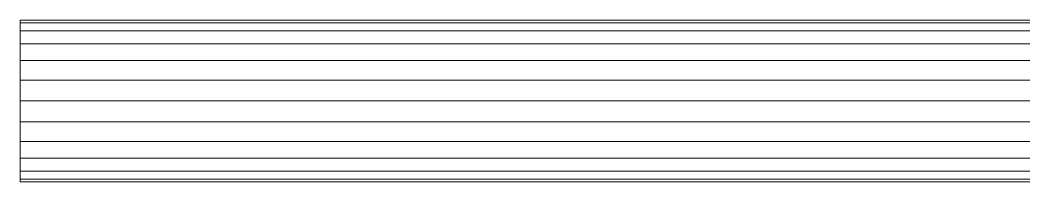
# Model space of a CAD drawing. Header units: inches. Extents: x -3326 to -59, y 8 to 1043.
# Drawn here: x -440.09 to -422.31, y 595.31 to 598.19 of the extents above; entities that cross this region are included whole.
import ezdxf

# ---------------------------------------------------------------- set-up
doc = ezdxf.new("R2010")
doc.units = ezdxf.units.IN
doc.header["$MEASUREMENT"] = 0
doc.layers.add('F-SPRN', color=10, linetype='Continuous', lineweight=9)

msp = doc.modelspace()

# ---------------------------------------------------------------- linework, layer by layer
at = {"layer": 'F-SPRN', "color": 1}
msp.add_line((-440.089, 596.75, 964), (-399.094, 596.75, 964), dxfattribs=at)
msp.add_line((-440.089, 596.75, 964), (-399.094, 596.75, 964), dxfattribs=at)

# ---------------------------------------------------------------- meshes
mesh = msp.add_polyface(dxfattribs=at)
corners = [(-440.089, 595.312, 964), (-440.089, 595.361, 964.372), (-440.089, 595.505, 964.719), (-440.089, 595.734, 965.016), (-440.089, 596.031, 965.245), (-440.089, 596.378, 965.389), (-440.089, 596.75, 965.437), (-440.089, 597.122, 965.389), (-440.089, 597.469, 965.245), (-440.089, 597.766, 965.016), (-440.089, 597.995, 964.719), (-440.089, 598.139, 964.372), (-440.089, 598.187, 964), (-440.089, 598.139, 963.628), (-440.089, 597.995, 963.281), (-440.089, 597.766, 962.984), (-440.089, 597.469, 962.755), (-440.089, 597.122, 962.611), (-440.089, 596.75, 962.562), (-440.089, 596.378, 962.611), (-440.089, 596.031, 962.755), (-440.089, 595.734, 962.984), (-440.089, 595.505, 963.281), (-440.089, 595.361, 963.628)]
mesh.append_faces([[corners[k] for k in face] for face in [(12, 10, 11)]], dxfattribs={"vtx0": -1, "color": 1})
mesh.append_faces([[corners[k] for k in face] for face in [(20, 0, 19), (5, 0, 4)]], dxfattribs={"vtx0": -1, "vtx1": -1, "color": 1})
mesh.append_faces([[corners[k] for k in face] for face in [(5, 17, 19, 0)]], dxfattribs={"vtx0": -1, "vtx1": -1, "vtx2": -1, "vtx3": -1, "color": 1})
mesh.append_faces([[corners[k] for k in face] for face in [(12, 17, 7, 8)]], dxfattribs={"vtx0": -1, "vtx1": -1, "vtx3": -1, "color": 1})
mesh.append_faces([[corners[k] for k in face] for face in [(21, 22, 20), (3, 4, 2), (15, 16, 14)]], dxfattribs={"vtx1": -1, "color": 1})
mesh.append_faces([[corners[k] for k in face] for face in [(16, 17, 12, 14)]], dxfattribs={"vtx1": -1, "vtx2": -1, "vtx3": -1, "color": 1})
mesh.append_faces([[corners[k] for k in face] for face in [(17, 18, 19), (12, 13, 14)]], dxfattribs={"vtx2": -1, "color": 1})
mesh.append_faces([[corners[k] for k in face] for face in [(22, 23, 0, 20), (0, 1, 2, 4), (5, 6, 7, 17), (8, 9, 10, 12)]], dxfattribs={"vtx2": -1, "vtx3": -1, "color": 1})
mesh = msp.add_polyface(dxfattribs=at)
corners = [(-440.089, 598.187, 964), (-440.089, 598.139, 964.372), (-440.089, 597.995, 964.719), (-440.089, 597.766, 965.016), (-440.089, 597.469, 965.245), (-440.089, 597.122, 965.389), (-440.089, 596.75, 965.437), (-399.094, 596.75, 965.437), (-399.094, 597.122, 965.389), (-399.094, 597.469, 965.245), (-399.094, 597.766, 965.016), (-399.094, 597.995, 964.719), (-399.094, 598.139, 964.372), (-399.094, 598.187, 964)]
mesh.append_faces([[corners[k] for k in face] for face in [(7, 8, 5, 6)]], dxfattribs={"vtx1": -1, "color": 1})
mesh.append_faces([[corners[k] for k in face] for face in [(8, 9, 4, 5), (3, 4, 9, 10), (11, 12, 1, 2), (2, 3, 10, 11)]], dxfattribs={"vtx1": -1, "vtx3": -1, "color": 1})
mesh.append_faces([[corners[k] for k in face] for face in [(12, 13, 0, 1)]], dxfattribs={"vtx3": -1, "color": 1})
mesh = msp.add_polyface(dxfattribs=at)
corners = [(-440.089, 596.75, 962.562), (-440.089, 597.122, 962.611), (-440.089, 597.469, 962.755), (-440.089, 597.766, 962.984), (-440.089, 597.995, 963.281), (-440.089, 598.139, 963.628), (-440.089, 598.187, 964), (-399.094, 598.187, 964), (-399.094, 598.139, 963.628), (-399.094, 597.995, 963.281), (-399.094, 597.766, 962.984), (-399.094, 597.469, 962.755), (-399.094, 597.122, 962.611), (-399.094, 596.75, 962.562)]
mesh.append_faces([[corners[k] for k in face] for face in [(7, 8, 5, 6)]], dxfattribs={"vtx1": -1, "color": 1})
mesh.append_faces([[corners[k] for k in face] for face in [(8, 9, 4, 5), (3, 4, 9, 10), (11, 12, 1, 2), (2, 3, 10, 11)]], dxfattribs={"vtx1": -1, "vtx3": -1, "color": 1})
mesh.append_faces([[corners[k] for k in face] for face in [(12, 13, 0, 1)]], dxfattribs={"vtx3": -1, "color": 1})
mesh = msp.add_polyface(dxfattribs=at)
corners = [(-440.089, 596.75, 965.437), (-440.089, 596.378, 965.389), (-440.089, 596.031, 965.245), (-440.089, 595.734, 965.016), (-440.089, 595.505, 964.719), (-440.089, 595.361, 964.372), (-440.089, 595.312, 964), (-399.094, 595.312, 964), (-399.094, 595.361, 964.372), (-399.094, 595.505, 964.719), (-399.094, 595.734, 965.016), (-399.094, 596.031, 965.245), (-399.094, 596.378, 965.389), (-399.094, 596.75, 965.437)]
mesh.append_faces([[corners[k] for k in face] for face in [(8, 9, 4, 5), (3, 4, 9, 10), (11, 12, 1, 2), (2, 3, 10, 11)]], dxfattribs={"vtx1": -1, "vtx3": -1, "color": 1})
mesh.append_faces([[corners[k] for k in face] for face in [(6, 7, 8, 5)]], dxfattribs={"vtx2": -1, "color": 1})
mesh.append_faces([[corners[k] for k in face] for face in [(12, 13, 0, 1)]], dxfattribs={"vtx3": -1, "color": 1})
mesh = msp.add_polyface(dxfattribs=at)
corners = [(-440.089, 595.312, 964), (-440.089, 595.361, 963.628), (-440.089, 595.505, 963.281), (-440.089, 595.734, 962.984), (-440.089, 596.031, 962.755), (-440.089, 596.378, 962.611), (-440.089, 596.75, 962.562), (-399.094, 596.75, 962.562), (-399.094, 596.378, 962.611), (-399.094, 596.031, 962.755), (-399.094, 595.734, 962.984), (-399.094, 595.505, 963.281), (-399.094, 595.361, 963.628), (-399.094, 595.312, 964)]
mesh.append_faces([[corners[k] for k in face] for face in [(7, 8, 5, 6)]], dxfattribs={"vtx1": -1, "color": 1})
mesh.append_faces([[corners[k] for k in face] for face in [(8, 9, 4, 5), (3, 4, 9, 10), (11, 12, 1, 2), (2, 3, 10, 11)]], dxfattribs={"vtx1": -1, "vtx3": -1, "color": 1})
mesh.append_faces([[corners[k] for k in face] for face in [(12, 13, 0, 1)]], dxfattribs={"vtx3": -1, "color": 1})

doc.saveas('drawing.dxf')
